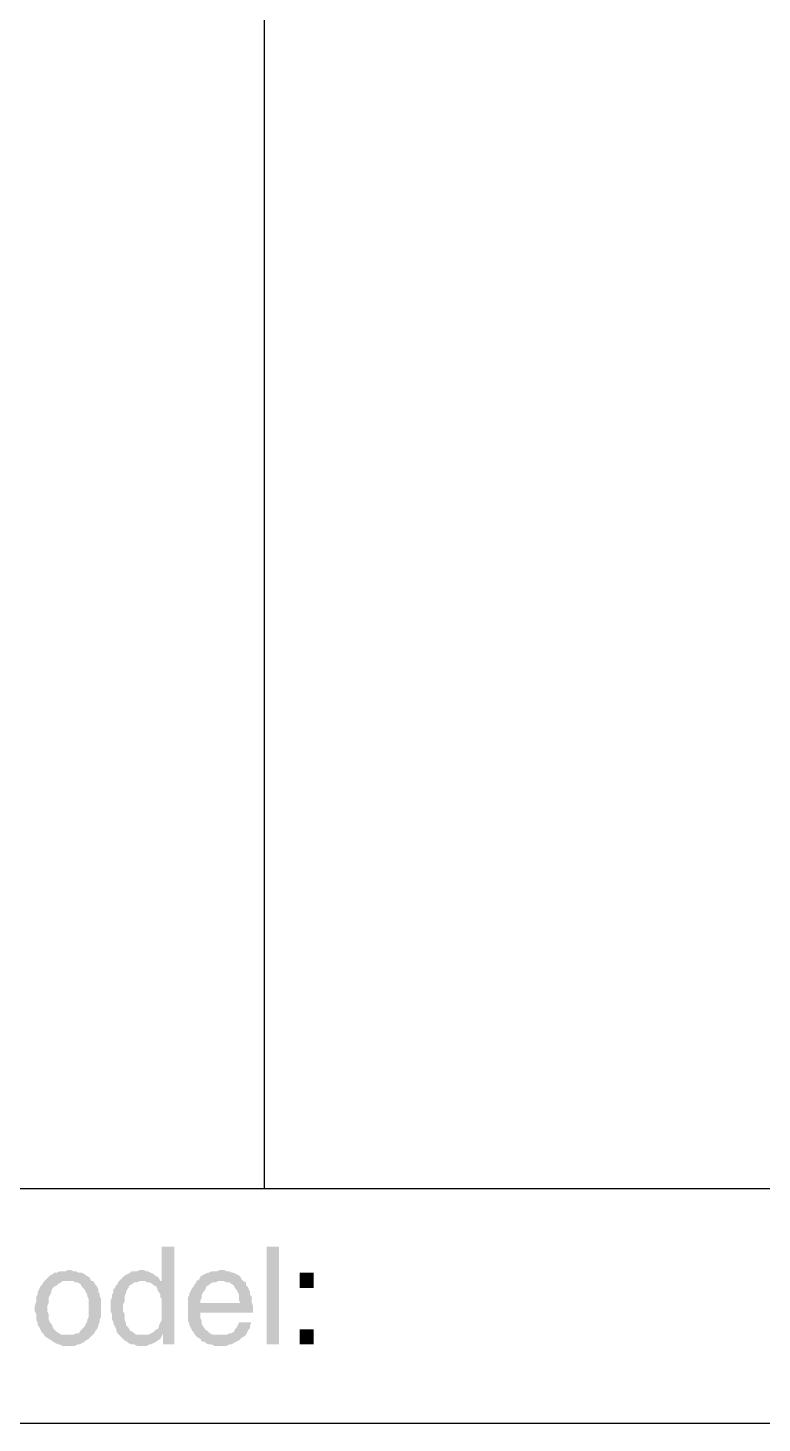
# Model space of a CAD drawing. Header units: millimetres. Extents: x 7018 to 13530, y 4187 to 5692.
# Drawn here: x 8908.17 to 8932.18, y 5421.94 to 5467.6 of the extents above; entities that cross this region are included whole.
import ezdxf

# ---------------------------------------------------------------- set-up
doc = ezdxf.new("R2010")
doc.units = ezdxf.units.MM

msp = doc.modelspace()

# ---------------------------------------------------------------- hatches: boundary and pattern name
at = {"transparency": 33554559}
for points in [[(8912.957, 5427.717), (8912.55, 5427.717), (8912.55, 5426.544), (8912.234, 5426.499), (8912.28, 5426.454), (8912.37, 5426.409), (8912.415, 5426.318), (8912.415, 5426.273), (8912.46, 5426.228), (8912.505, 5426.138), (8912.505, 5426.048), (8912.55, 5426.002), (8912.55, 5425.325), (8912.505, 5425.235), (8912.46, 5425.145), (8912.46, 5425.1), (8912.415, 5425.009), (8912.37, 5425.009), (8912.325, 5424.964), (8912.28, 5424.919), (8912.189, 5424.874), (8912.595, 5424.874), (8912.595, 5424.513), (8912.957, 5424.513)], [(8915.98, 5424.513), (8915.98, 5427.717), (8916.387, 5427.717), (8916.387, 5424.513)], [(8909.481, 5426.95), (8909.481, 5426.95), (8909.391, 5426.905), (8909.211, 5426.905), (8909.12, 5426.86), (8909.03, 5426.86), (8908.985, 5426.815), (8908.895, 5426.77), (8908.85, 5426.725), (8908.759, 5426.634), (8908.714, 5426.589), (8908.714, 5426.589), (8908.669, 5426.544), (8908.624, 5426.454), (8908.579, 5426.409), (8908.534, 5426.318), (8908.488, 5426.228), (8908.488, 5426.138), (8908.443, 5426.093), (8908.443, 5425.912), (8908.398, 5425.777), (8908.398, 5425.686), (8908.398, 5425.596), (8908.443, 5425.506), (8908.443, 5425.325), (8908.488, 5425.235), (8908.488, 5425.145), (8908.534, 5425.1), (8908.579, 5425.009), (8908.624, 5424.919), (8908.669, 5424.874), (8908.714, 5424.829), (8908.714, 5424.784), (8909.481, 5424.829), (8909.256, 5424.829), (8909.211, 5424.874), (8909.12, 5424.919), (8909.075, 5424.964), (8908.985, 5425.055), (8908.985, 5425.1), (8908.94, 5425.19), (8908.895, 5425.235), (8908.85, 5425.325), (8908.85, 5425.506), (8908.804, 5425.596), (8908.804, 5425.777), (8908.85, 5425.867), (8908.85, 5426.048), (8908.895, 5426.138), (8908.94, 5426.228), (8908.94, 5426.273), (8908.985, 5426.363), (8909.03, 5426.409), (8909.12, 5426.454), (8909.165, 5426.499), (8909.256, 5426.544), (8909.301, 5426.589), (8910.249, 5426.589), (8910.203, 5426.679), (8910.158, 5426.725), (8910.068, 5426.77), (8910.023, 5426.815), (8909.933, 5426.86), (8909.842, 5426.86), (8909.752, 5426.905), (8909.662, 5426.905), (8909.572, 5426.95)], [(8911.873, 5426.95), (8911.828, 5426.95), (8911.738, 5426.905), (8911.557, 5426.905), (8911.512, 5426.86), (8911.422, 5426.815), (8911.332, 5426.77), (8911.287, 5426.725), (8911.242, 5426.679), (8911.151, 5426.589), (8912.009, 5426.589), (8912.054, 5426.544), (8912.144, 5426.544), (8912.234, 5426.499), (8912.55, 5426.544), (8912.55, 5426.589), (8912.505, 5426.589), (8912.46, 5426.679), (8912.415, 5426.725), (8912.325, 5426.77), (8912.28, 5426.815), (8912.189, 5426.86), (8912.099, 5426.905), (8912.054, 5426.905), (8911.964, 5426.95)], [(8914.491, 5426.95), (8914.446, 5426.95), (8914.356, 5426.905), (8914.175, 5426.905), (8914.085, 5426.86), (8914.04, 5426.86), (8913.949, 5426.815), (8913.859, 5426.77), (8913.814, 5426.725), (8913.769, 5426.634), (8913.679, 5426.589), (8914.581, 5426.589), (8914.672, 5426.544), (8914.762, 5426.544), (8914.807, 5426.499), (8914.897, 5426.454), (8914.942, 5426.363), (8914.942, 5426.363), (8914.987, 5426.318), (8915.033, 5426.228), (8915.078, 5426.138), (8915.078, 5425.957), (8915.123, 5425.867), (8913.408, 5425.867), (8913.408, 5425.28), (8913.453, 5425.19), (8913.453, 5425.145), (8913.498, 5425.055), (8913.543, 5424.964), (8913.588, 5424.919), (8913.634, 5424.829), (8913.679, 5424.784), (8914.491, 5424.829), (8914.22, 5424.829), (8914.13, 5424.874), (8914.085, 5424.919), (8914.04, 5424.964), (8913.949, 5425.009), (8913.949, 5425.055), (8913.904, 5425.1), (8913.859, 5425.19), (8913.859, 5425.28), (8913.814, 5425.371), (8913.814, 5425.551), (8915.529, 5425.551), (8915.529, 5425.777), (8915.484, 5425.912), (8915.484, 5426.093), (8915.439, 5426.138), (8915.439, 5426.228), (8915.394, 5426.318), (8915.349, 5426.409), (8915.303, 5426.454), (8915.303, 5426.544), (8915.213, 5426.589), (8915.168, 5426.634), (8915.123, 5426.725), (8915.078, 5426.77), (8914.987, 5426.815), (8914.897, 5426.86), (8914.852, 5426.86), (8914.762, 5426.905), (8914.672, 5426.905), (8914.581, 5426.95)], [(8917.515, 5426.363), (8917.515, 5426.86), (8917.064, 5426.86), (8917.064, 5426.363)], [(8910.249, 5426.589), (8909.481, 5426.589), (8909.662, 5426.589), (8909.707, 5426.544), (8909.797, 5426.544), (8909.888, 5426.499), (8909.933, 5426.409), (8909.978, 5426.363), (8910.023, 5426.318), (8910.068, 5426.228), (8910.113, 5426.138), (8910.113, 5426.093), (8910.158, 5426.002), (8910.158, 5425.416), (8910.113, 5425.325), (8910.113, 5425.28), (8910.068, 5425.19), (8910.023, 5425.1), (8909.978, 5425.055), (8909.933, 5425.009), (8909.888, 5424.964), (8909.842, 5424.874), (8909.752, 5424.874), (8909.662, 5424.829), (8909.481, 5424.829), (8908.714, 5424.784), (8908.804, 5424.739), (8908.85, 5424.694), (8908.94, 5424.648), (8908.985, 5424.603), (8909.075, 5424.558), (8909.165, 5424.513), (8909.211, 5424.513), (8909.301, 5424.468), (8909.707, 5424.468), (8909.797, 5424.513), (8909.888, 5424.513), (8909.933, 5424.558), (8910.023, 5424.603), (8910.068, 5424.648), (8910.158, 5424.694), (8910.203, 5424.739), (8910.294, 5424.829), (8910.294, 5424.829), (8910.339, 5424.874), (8910.384, 5424.964), (8910.429, 5425.009), (8910.474, 5425.1), (8910.474, 5425.145), (8910.519, 5425.235), (8910.519, 5425.325), (8910.565, 5425.416), (8910.565, 5425.686), (8910.565, 5426.002), (8910.519, 5426.093), (8910.519, 5426.183), (8910.474, 5426.228), (8910.474, 5426.318), (8910.429, 5426.409), (8910.384, 5426.454), (8910.339, 5426.544), (8910.294, 5426.589)], [(8911.151, 5426.589), (8911.106, 5426.499), (8911.061, 5426.454), (8911.016, 5426.363), (8910.971, 5426.318), (8910.971, 5426.228), (8910.926, 5426.138), (8910.926, 5426.048), (8910.88, 5425.957), (8910.88, 5425.596), (8910.926, 5425.506), (8910.926, 5425.325), (8910.971, 5425.235), (8910.971, 5425.19), (8911.016, 5425.1), (8911.061, 5425.009), (8911.061, 5424.964), (8911.106, 5424.874), (8911.151, 5424.829), (8911.242, 5424.739), (8911.287, 5424.694), (8911.332, 5424.648), (8911.422, 5424.603), (8911.467, 5424.558), (8911.557, 5424.513), (8911.648, 5424.513), (8911.738, 5424.468), (8912.054, 5424.468), (8912.144, 5424.513), (8912.189, 5424.513), (8912.28, 5424.558), (8912.37, 5424.603), (8912.415, 5424.648), (8912.505, 5424.694), (8912.55, 5424.784), (8911.918, 5424.829), (8911.738, 5424.829), (8911.648, 5424.874), (8911.603, 5424.919), (8911.512, 5424.964), (8911.467, 5425.055), (8911.422, 5425.1), (8911.377, 5425.145), (8911.377, 5425.235), (8911.332, 5425.325), (8911.332, 5425.506), (8911.287, 5425.596), (8911.287, 5425.822), (8911.332, 5425.912), (8911.332, 5426.093), (8911.377, 5426.183), (8911.377, 5426.228), (8911.422, 5426.318), (8911.467, 5426.363), (8911.467, 5426.409), (8911.512, 5426.454), (8911.603, 5426.499), (8911.648, 5426.544), (8911.738, 5426.544), (8911.828, 5426.589), (8911.918, 5426.589)], [(8913.679, 5426.589), (8913.679, 5426.544), (8913.634, 5426.499), (8913.588, 5426.409), (8913.543, 5426.363), (8913.498, 5426.273), (8913.453, 5426.183), (8913.453, 5426.138), (8913.408, 5426.048), (8913.408, 5425.867), (8913.814, 5425.867), (8913.814, 5425.957), (8913.859, 5426.048), (8913.859, 5426.138), (8913.904, 5426.228), (8913.949, 5426.273), (8913.995, 5426.363), (8913.995, 5426.409), (8914.085, 5426.454), (8914.13, 5426.499), (8914.22, 5426.544), (8914.311, 5426.544), (8914.401, 5426.589), (8914.491, 5426.589)], [(8915.484, 5425.235), (8915.078, 5425.235), (8915.033, 5425.145), (8914.987, 5425.055), (8914.942, 5425.009), (8914.897, 5424.919), (8914.807, 5424.874), (8914.762, 5424.874), (8914.672, 5424.829), (8914.491, 5424.829), (8913.679, 5424.784), (8913.679, 5424.784), (8913.724, 5424.739), (8913.814, 5424.694), (8913.859, 5424.603), (8913.949, 5424.603), (8913.995, 5424.558), (8914.085, 5424.513), (8914.175, 5424.513), (8914.265, 5424.468), (8914.672, 5424.468), (8914.762, 5424.513), (8914.852, 5424.513), (8914.897, 5424.558), (8914.987, 5424.603), (8915.078, 5424.648), (8915.123, 5424.694), (8915.168, 5424.739), (8915.258, 5424.784), (8915.303, 5424.829), (8915.349, 5424.919), (8915.394, 5425.009), (8915.439, 5425.055), (8915.439, 5425.145)], [(8917.515, 5424.513), (8917.515, 5425.009), (8917.064, 5425.009), (8917.064, 5424.513)], [(8912.189, 5424.874), (8912.099, 5424.829), (8911.918, 5424.829), (8912.55, 5424.784), (8912.595, 5424.874)]]:
    msp.add_hatch(color=256, dxfattribs=at).paths.add_polyline_path(points)

# ---------------------------------------------------------------- linework, layer by layer
msp.add_line((8915.9, 5685.574), (8915.9, 5429.613))
for points in [[(8901.493, 5429.613), (9297.931, 5429.613)], [(8901.493, 5421.941), (9197.623, 5421.941)]]:
    msp.add_lwpolyline(points)

doc.saveas('drawing.dxf')
